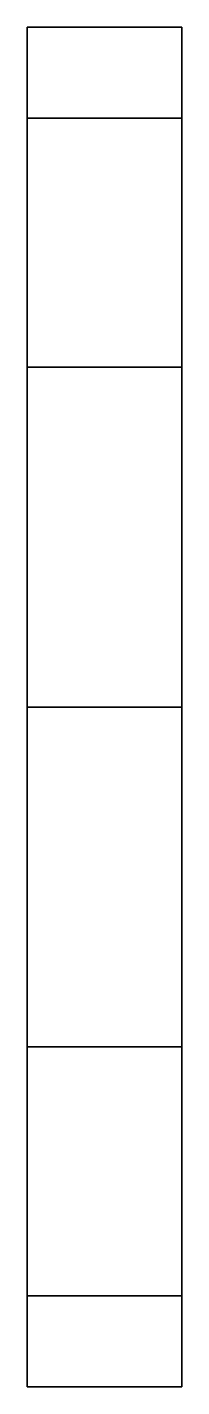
# Model space of a CAD drawing. Extents: x -0.65 to 0.65, y -0.66 to 0.66.
# Drawn here: x -0.65 to -0.5, y -0.66 to 0.66 of the extents above.
import ezdxf

# ---------------------------------------------------------------- set-up
doc = ezdxf.new("R2010")
doc.units = 0
doc.layers.add('WHEELS', color=1, linetype='CONTINUOUS')

msp = doc.modelspace()

# ---------------------------------------------------------------- linework, layer by layer
at = {"layer": 'WHEELS'}
for points in [[(-0.65, -0.5716, -0.33), (-0.65, 0.66), (-0.65, 0.5716, -0.33), (-0.65, -0.33, -0.5716)], [(-0.5, 0.5716, 0.33), (-0.5, 0.66), (-0.65, 0.66), (-0.65, 0.5716, 0.33)], [(-0.65, -0.66), (-0.65, 0.5716, 0.33), (-0.65, 0.66), (-0.65, -0.5716, -0.33)], [(-0.5, 0.66), (-0.5, 0.5716, -0.33), (-0.65, 0.5716, -0.33), (-0.65, 0.66)], [(-0.5, -0.5716, 0.33), (-0.5, 0.66), (-0.5, 0.5716, 0.33), (-0.5, -0.33, 0.5716)], [(-0.5, -0.66), (-0.5, 0.5716, -0.33), (-0.5, 0.66), (-0.5, -0.5716, 0.33)], [(-0.5, 0.5716, -0.33), (-0.5, 0.33, -0.5716), (-0.65, 0.33, -0.5716), (-0.65, 0.5716, -0.33)], [(-0.65, -0.33, -0.5716), (-0.65, 0.5716, -0.33), (-0.65, 0.33, -0.5716), (-0.65, 0, -0.66)], [(-0.65, -0.5716, 0.33), (-0.65, 0.33, 0.5716), (-0.65, 0.5716, 0.33), (-0.65, -0.66)], [(-0.5, 0.33, 0.5716), (-0.5, 0.5716, 0.33), (-0.65, 0.5716, 0.33), (-0.65, 0.33, 0.5716)], [(-0.5, -0.33, 0.5716), (-0.5, 0.5716, 0.33), (-0.5, 0.33, 0.5716), (-0.5, 0, 0.66)], [(-0.5, -0.5716, -0.33), (-0.5, 0.33, -0.5716), (-0.5, 0.5716, -0.33), (-0.5, -0.66)], [(-0.5, 0, 0.66), (-0.5, 0.33, 0.5716), (-0.65, 0.33, 0.5716), (-0.65, 0, 0.66)], [(-0.65, -0.33, 0.5716), (-0.65, 0, 0.66), (-0.65, 0.33, 0.5716), (-0.65, -0.5716, 0.33)], [(-0.5, 0.33, -0.5716), (-0.5, 0, -0.66), (-0.65, 0, -0.66), (-0.65, 0.33, -0.5716)], [(-0.5, -0.33, -0.5716), (-0.5, 0, -0.66), (-0.5, 0.33, -0.5716), (-0.5, -0.5716, -0.33)], [(-0.5, -0.33, 0.5716), (-0.5, 0, 0.66), (-0.65, 0, 0.66), (-0.65, -0.33, 0.5716)], [(-0.5, 0, -0.66), (-0.5, -0.33, -0.5716), (-0.65, -0.33, -0.5716), (-0.65, 0, -0.66)], [(-0.5, -0.33, -0.5716), (-0.5, -0.5716, -0.33), (-0.65, -0.5716, -0.33), (-0.65, -0.33, -0.5716)], [(-0.5, -0.5716, 0.33), (-0.5, -0.33, 0.5716), (-0.65, -0.33, 0.5716), (-0.65, -0.5716, 0.33)], [(-0.5, -0.66), (-0.5, -0.5716, 0.33), (-0.65, -0.5716, 0.33), (-0.65, -0.66)], [(-0.5, -0.5716, -0.33), (-0.5, -0.66), (-0.65, -0.66), (-0.65, -0.5716, -0.33)]]:
    msp.add_3dface(points, dxfattribs=at)

doc.saveas('drawing.dxf')
